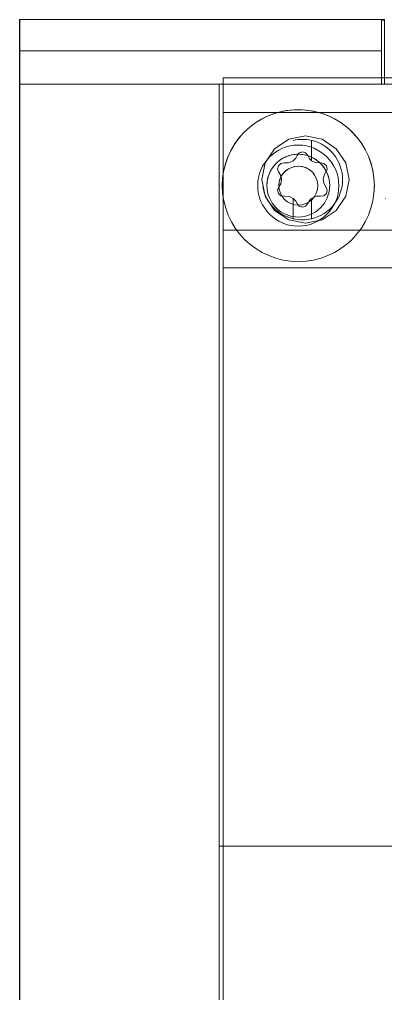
# Model space of a CAD drawing. Header units: millimetres. Extents: x 6750 to 121550, y -28210 to 66060.
# Drawn here: x 16048.74 to 16064.93, y 16153.88 to 16196.98 of the extents above; entities that cross this region are included whole.
import ezdxf

# ---------------------------------------------------------------- set-up
doc = ezdxf.new("R2010")
doc.units = ezdxf.units.MM
doc.layers.add('1', color=7, linetype='Continuous')

# ---------------------------------------------------------------- blocks, each defined once
blk = doc.blocks.new('5')
at = {"layer": '1', "color": 7, "linetype": 'Continuous', "lineweight": 13}
for p, q in [((40028.555, 18167.621), (40028.555, 18166.077)), ((40028.555, 18167.621), (40046.555, 18167.621)), ((40046.409, 18167.584), (40046.409, 18166.077)), ((40046.409, 18167.584), (40046.555, 18167.584)), ((40046.555, 18167.584), (40046.555, 18167.621)), ((40046.555, 18167.584), (40046.555, 18164.421)), ((40028.555, 18166.077), (40028.555, 18164.421)), ((40028.555, 18166.077), (40046.409, 18166.077)), ((40046.409, 18166.077), (40046.409, 18164.421)), ((40038.405, 18164.421), (40028.555, 18164.421)), ((40028.555, 18164.421), (40028.555, 18082.08)), ((40058.405, 18164.421), (40038.405, 18164.421)), ((40038.405, 18094.919), (40038.405, 18164.421)), ((40038.405, 18126.821), (40058.405, 18126.821))]:
    blk.add_line(p, q, dxfattribs=at)
for radius in [3.75, 2, 1.55, 0.959]:
    blk.add_circle((40042.305, 18159.421), radius, dxfattribs=at)
for radius, start, end in [(3.75, 0, 175.3031), (1.55, 0, 175.3031), (0.959, 0, 175.3031), (0.959, 355.2975, 0), (1.55, 355.2975, 0), (3.75, 355.2975, 0)]:
    blk.add_arc((40042.305, 18159.421), radius, start, end, dxfattribs=at)
blk = doc.blocks.new('6')
at = {"layer": '1', "color": 7, "linetype": 'Continuous', "lineweight": 13}
for p, q in [((39990.309, 18172.481), (39990.309, 18170.765)), ((40010.309, 18172.481), (39990.309, 18172.481)), ((39990.309, 18170.765), (39990.309, 18164.953)), ((40010.309, 18170.765), (39990.309, 18170.765)), ((39998.309, 18166.529), (39998.309, 18166.525)), ((39990.309, 18164.953), (39990.309, 18163.098)), ((40010.309, 18164.953), (39990.309, 18164.953)), ((39990.309, 18163.098), (39990.309, 18104.836)), ((40010.309, 18163.098), (39990.309, 18163.098))]:
    blk.add_line(p, q, dxfattribs=at)
blk.add_lwpolyline([(39994.359, 18165.303), (39995.183, 18165.467), (39995.88, 18165.933), (39996.345, 18166.63), (39996.509, 18167.452), (39996.346, 18168.275), (39995.88, 18168.973), (39995.182, 18169.439), (39994.359, 18169.603), (39993.537, 18169.439), (39992.839, 18168.974), (39992.373, 18168.277), (39992.209, 18167.455), (39992.372, 18166.631), (39992.837, 18165.934), (39993.534, 18165.467), (39994.359, 18165.303)], close=True, dxfattribs=at)
for points in [[(39994.659, 18168.382), (39994.659, 18168.752), (39994.659, 18168.981), (39994.659, 18169.193), (39994.659, 18169.386)], [(39993.759, 18168.382), (39993.521, 18168.275), (39993.315, 18168.272)], [(39993.759, 18168.382), (39993.882, 18168.512), (39993.947, 18168.636)], [(39993.947, 18168.636), (39994.049, 18168.768), (39994.209, 18168.819), (39994.369, 18168.768), (39994.471, 18168.636)], [(39994.471, 18168.636), (39994.559, 18168.481), (39994.659, 18168.382)], [(39995.103, 18168.272), (39994.843, 18168.288), (39994.659, 18168.382)], [(39993.315, 18168.272), (39993.15, 18168.25), (39993.026, 18168.136), (39992.99, 18167.972), (39993.053, 18167.817)], [(39995.365, 18167.817), (39995.428, 18167.972), (39995.392, 18168.136), (39995.268, 18168.249), (39995.103, 18168.272)], [(39993.053, 18167.817), (39993.158, 18167.625), (39993.184, 18167.453)], [(39993.184, 18167.453), (39993.142, 18167.237), (39993.053, 18167.088)], [(39995.234, 18167.453), (39995.276, 18167.669), (39995.365, 18167.817)], [(39995.365, 18167.088), (39995.26, 18167.281), (39995.234, 18167.453)], [(39993.053, 18167.088), (39992.99, 18166.934), (39993.026, 18166.77), (39993.15, 18166.656), (39993.315, 18166.634)], [(39995.103, 18166.634), (39995.268, 18166.656), (39995.392, 18166.77), (39995.428, 18166.934), (39995.365, 18167.088)], [(39993.315, 18166.634), (39993.575, 18166.618), (39993.759, 18166.523)], [(39993.759, 18166.523), (39993.882, 18166.394), (39993.947, 18166.269)], [(39993.759, 18165.52), (39993.759, 18165.825), (39993.759, 18166.047), (39993.759, 18166.282), (39993.759, 18166.523)], [(39994.471, 18166.269), (39994.559, 18166.425), (39994.659, 18166.523)], [(39994.659, 18166.523), (39994.897, 18166.631), (39995.103, 18166.634)], [(39994.659, 18166.523), (39994.659, 18166.154), (39994.659, 18165.925), (39994.659, 18165.713), (39994.659, 18165.52)], [(39993.947, 18166.269), (39994.049, 18166.137), (39994.209, 18166.087), (39994.369, 18166.137), (39994.471, 18166.269)]]:
    blk.add_lwpolyline(points, dxfattribs=at)
for start, end in [(76.8943, 103.1057), (283.1057, 76.8943), (190.0587, 256.8943), (256.8943, 283.1057)]:
    blk.add_arc((39994.209, 18167.453), 1.985, start, end, dxfattribs=at)

msp = doc.modelspace()

# ---------------------------------------------------------------- linework, layer by layer
msp.add_line((16048.741, 16196.979), (16048.741, 16091.979))

# ---------------------------------------------------------------- block references
at = {"xscale": 0.8966695132365401, "yscale": 0.8966695132365401, "zscale": 0.8966695132365401}
for name, p in [('5', (-19843.644, -93.373)), ('6', (-19800.338, -100.306))]:
    msp.add_blockref(name, p, dxfattribs=at)

doc.saveas('drawing.dxf')
